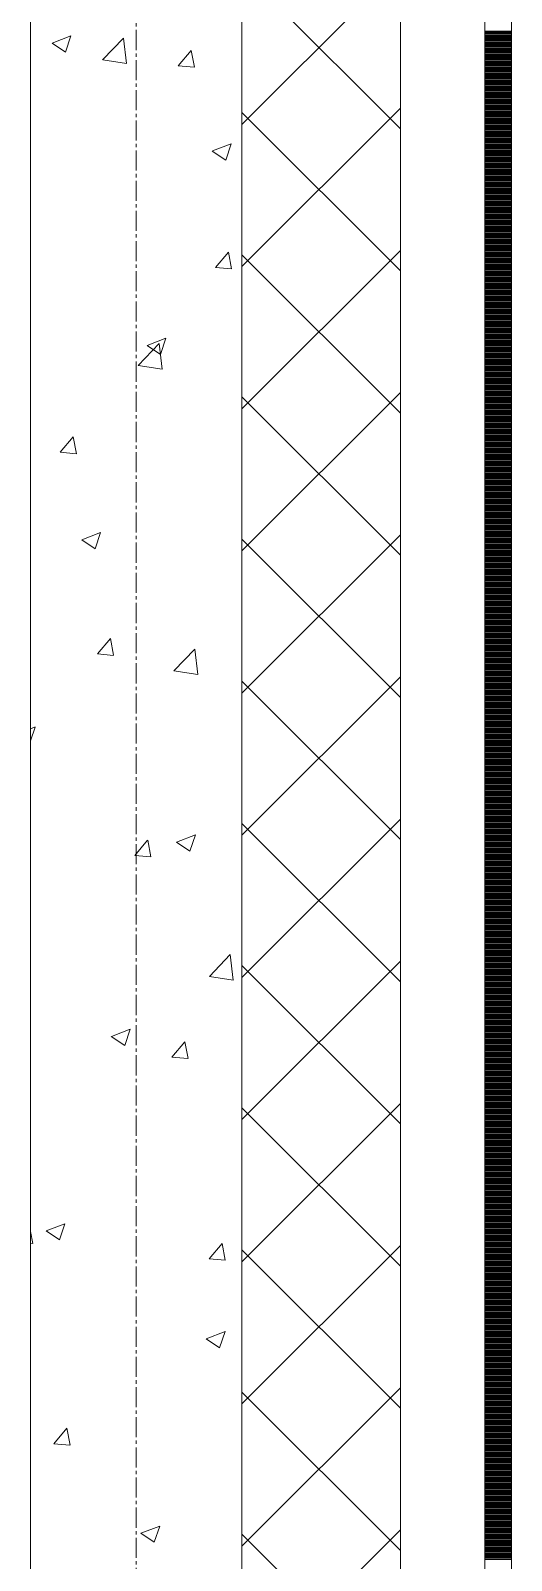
# Model space of a CAD drawing. Header units: millimetres. Extents: x -24360 to 609566, y -391049 to 148426.
# Drawn here: x 20000 to 20455, y 52650 to 54099 of the extents above; entities that cross this region are included whole.
import ezdxf

# ---------------------------------------------------------------- set-up
doc = ezdxf.new("R2010")
doc.units = ezdxf.units.MM
doc.linetypes.add('CENTER2', pattern=[28.575, 19.05, -3.175, 3.175, -3.175])
doc.layers.add('АР_Оси_РД_100', color=7, linetype='Continuous', lineweight=0, true_color=0x525252)
doc.layers.add('РД_Оси_100', color=7, linetype='Continuous', lineweight=0, true_color=0x525252)
for name, color, linetype, lineweight in [('АР_Стены ПЕНОблок', 52, 'Continuous', 20), ('АР_Тонкая', 254, 'Continuous', 5), ('АР_Утеплитель', 31, 'Continuous', 0), ('АР_Штриховка', 8, 'Continuous', 0)]:
    doc.layers.add(name, color=color, linetype=linetype, lineweight=lineweight)

# ---------------------------------------------------------------- blocks, each defined once
blk = doc.blocks.new('СОШ_2200_АР_ОСИ_М100_28.05.24')
at = {"layer": 'АР_Оси_РД_100', "linetype": 'CENTER2'}
blk.add_line((20100, -6155), (20100, 139938.679), dxfattribs=at)

msp = doc.modelspace()

# ---------------------------------------------------------------- linework, layer by layer
at = {"layer": 'АР_Стены ПЕНОблок', "color": 18, "linetype": 'Continuous', "lineweight": 20, "true_color": 0x000000}
for p, q in [((20000, 61700), (20000, 51500)), ((20200, 51500), (20200, 61700))]:
    msp.add_line(p, q, dxfattribs=at)
at = {"layer": 'АР_Тонкая', "color": 18, "linetype": 'Continuous', "lineweight": 5, "true_color": 0x000000}
for p, q in [((20350, 61700), (20350, 51500)), ((20430, 51500), (20430, 61700)), ((20430, 61700), (20430, 51500)), ((20455, 51500), (20455, 61700))]:
    msp.add_line(p, q, dxfattribs=at)
at = {"layer": 'АР_Утеплитель', "color": 18, "linetype": 'Continuous', "lineweight": 0, "true_color": 0x000000}
for p, q in [((20200, 61700), (20200, 51500)), ((20350, 51500), (20350, 61700))]:
    msp.add_line(p, q, dxfattribs=at)
at = {"layer": 'АР_Штриховка', "color": 18, "linetype": 'Continuous', "lineweight": 0, "true_color": 0x000000}
for p, q in [((20200, 54010.664), (20350, 54160.664)), ((20350, 54006.521), (20200, 54156.521)), ((20430, 54099), (20455, 54099)), ((20430, 54098), (20455, 54098)), ((20430, 54097), (20455, 54097)), ((20430, 54096), (20455, 54096)), ((20020.35, 54087.65), (20032.985, 54079.128)), ((20020.37, 54087.693), (20038.155, 54094.52)), ((20032.989, 54079.126), (20038.139, 54094.475)), ((20068.169, 54071.768), (20087.952, 54092.387)), ((20090.779, 54068.267), (20087.973, 54092.39)), ((20430, 54095), (20455, 54095)), ((20430, 54094), (20455, 54094)), ((20430, 54093), (20455, 54093)), ((20430, 54092), (20455, 54092)), ((20430, 54091), (20455, 54091)), ((20430, 54090), (20455, 54090)), ((20430, 54089), (20455, 54089)), ((20430, 54088), (20455, 54088)), ((20430, 54087), (20455, 54087)), ((20430, 54086), (20455, 54086)), ((20430, 54085), (20455, 54085)), ((20430, 54084), (20455, 54084)), ((20430, 54083), (20455, 54083)), ((20430, 54082), (20455, 54082)), ((20430, 54081), (20455, 54081)), ((20068.184, 54071.737), (20090.774, 54068.233)), ((20139.728, 54066.117), (20151.973, 54080.71)), ((20154.982, 54064.8), (20152.045, 54080.722)), ((20430, 54080), (20455, 54080)), ((20430, 54079), (20455, 54079)), ((20430, 54078), (20455, 54078)), ((20430, 54077), (20455, 54077)), ((20430, 54076), (20455, 54076)), ((20430, 54075), (20455, 54075)), ((20430, 54074), (20455, 54074)), ((20430, 54073), (20455, 54073)), ((20430, 54072), (20455, 54072)), ((20430, 54071), (20455, 54071)), ((20430, 54070), (20455, 54070)), ((20430, 54069), (20455, 54069)), ((20430, 54068), (20455, 54068)), ((20430, 54067), (20455, 54067)), ((20139.728, 54066.115), (20154.91, 54064.787)), ((20430, 54066), (20455, 54066)), ((20430, 54065), (20455, 54065)), ((20430, 54064), (20455, 54064)), ((20430, 54063), (20455, 54063)), ((20430, 54062), (20455, 54062)), ((20430, 54061), (20455, 54061)), ((20430, 54060), (20455, 54060)), ((20430, 54059), (20455, 54059)), ((20430, 54058), (20455, 54058)), ((20430, 54057), (20455, 54057)), ((20430, 54056), (20455, 54056)), ((20430, 54055), (20455, 54055)), ((20430, 54054), (20455, 54054)), ((20430, 54053), (20455, 54053)), ((20430, 54052), (20455, 54052)), ((20430, 54051), (20455, 54051)), ((20430, 54050), (20455, 54050)), ((20430, 54049), (20455, 54049)), ((20430, 54048), (20455, 54048)), ((20430, 54047), (20455, 54047)), ((20430, 54046), (20455, 54046)), ((20430, 54045), (20455, 54045)), ((20430, 54044), (20455, 54044)), ((20430, 54043), (20455, 54043)), ((20430, 54042), (20455, 54042)), ((20430, 54041), (20455, 54041)), ((20430, 54040), (20455, 54040)), ((20430, 54039), (20455, 54039)), ((20430, 54038), (20455, 54038)), ((20200, 53875.96), (20350, 54025.96)), ((20430, 54037), (20455, 54037)), ((20430, 54036), (20455, 54036)), ((20430, 54035), (20455, 54035)), ((20430, 54034), (20455, 54034)), ((20430, 54033), (20455, 54033)), ((20430, 54032), (20455, 54032)), ((20430, 54031), (20455, 54031)), ((20430, 54030), (20455, 54030)), ((20430, 54029), (20455, 54029)), ((20430, 54028), (20455, 54028)), ((20430, 54027), (20455, 54027)), ((20430, 54026), (20455, 54026)), ((20430, 54025), (20455, 54025)), ((20430, 54024), (20455, 54024)), ((20430, 54023), (20455, 54023)), ((20350, 53871.817), (20200, 54021.817)), ((20430, 54022), (20455, 54022)), ((20430, 54021), (20455, 54021)), ((20430, 54020), (20455, 54020)), ((20430, 54019), (20455, 54019)), ((20430, 54018), (20455, 54018)), ((20430, 54017), (20455, 54017)), ((20430, 54016), (20455, 54016)), ((20430, 54015), (20455, 54015)), ((20430, 54014), (20455, 54014)), ((20430, 54013), (20455, 54013)), ((20430, 54012), (20455, 54012)), ((20430, 54011), (20455, 54011)), ((20430, 54010), (20455, 54010)), ((20430, 54009), (20455, 54009)), ((20430, 54008), (20455, 54008)), ((20430, 54007), (20455, 54007)), ((20430, 54006), (20455, 54006)), ((20430, 54005), (20455, 54005)), ((20430, 54004), (20455, 54004)), ((20430, 54003), (20455, 54003)), ((20430, 54002), (20455, 54002)), ((20430, 54001), (20455, 54001)), ((20430, 54000), (20455, 54000)), ((20430, 53999), (20455, 53999)), ((20430, 53998), (20455, 53998)), ((20430, 53997), (20455, 53997)), ((20430, 53996), (20455, 53996)), ((20430, 53995), (20455, 53995)), ((20430, 53994), (20455, 53994)), ((20171.965, 53985.385), (20184.599, 53976.863)), ((20171.984, 53985.428), (20189.769, 53992.255)), ((20184.604, 53976.861), (20189.754, 53992.21)), ((20430, 53993), (20455, 53993)), ((20430, 53992), (20455, 53992)), ((20430, 53991), (20455, 53991)), ((20430, 53990), (20455, 53990)), ((20430, 53989), (20455, 53989)), ((20430, 53988), (20455, 53988)), ((20430, 53987), (20455, 53987)), ((20430, 53986), (20455, 53986)), ((20430, 53985), (20455, 53985)), ((20430, 53984), (20455, 53984)), ((20430, 53983), (20455, 53983)), ((20430, 53982), (20455, 53982)), ((20430, 53981), (20455, 53981)), ((20430, 53980), (20455, 53980)), ((20430, 53979), (20455, 53979)), ((20430, 53978), (20455, 53978)), ((20430, 53977), (20455, 53977)), ((20430, 53976), (20455, 53976)), ((20430, 53975), (20455, 53975)), ((20430, 53974), (20455, 53974)), ((20430, 53973), (20455, 53973)), ((20430, 53972), (20455, 53972)), ((20430, 53971), (20455, 53971)), ((20430, 53970), (20455, 53970)), ((20430, 53969), (20455, 53969)), ((20430, 53968), (20455, 53968)), ((20430, 53967), (20455, 53967)), ((20430, 53966), (20455, 53966)), ((20430, 53965), (20455, 53965)), ((20430, 53964), (20455, 53964)), ((20430, 53963), (20455, 53963)), ((20430, 53962), (20455, 53962)), ((20430, 53961), (20455, 53961)), ((20430, 53960), (20455, 53960)), ((20430, 53959), (20455, 53959)), ((20430, 53958), (20455, 53958)), ((20430, 53957), (20455, 53957)), ((20430, 53956), (20455, 53956)), ((20430, 53955), (20455, 53955)), ((20430, 53954), (20455, 53954)), ((20430, 53953), (20455, 53953)), ((20430, 53952), (20455, 53952)), ((20430, 53951), (20455, 53951)), ((20430, 53950), (20455, 53950)), ((20430, 53949), (20455, 53949)), ((20430, 53948), (20455, 53948)), ((20430, 53947), (20455, 53947)), ((20430, 53946), (20455, 53946)), ((20430, 53945), (20455, 53945)), ((20430, 53944), (20455, 53944)), ((20430, 53943), (20455, 53943)), ((20430, 53942), (20455, 53942)), ((20430, 53941), (20455, 53941)), ((20430, 53940), (20455, 53940)), ((20430, 53939), (20455, 53939)), ((20430, 53938), (20455, 53938)), ((20430, 53937), (20455, 53937)), ((20430, 53936), (20455, 53936)), ((20430, 53935), (20455, 53935)), ((20430, 53934), (20455, 53934)), ((20430, 53933), (20455, 53933)), ((20430, 53932), (20455, 53932)), ((20430, 53931), (20455, 53931)), ((20430, 53930), (20455, 53930)), ((20430, 53929), (20455, 53929)), ((20430, 53928), (20455, 53928)), ((20430, 53927), (20455, 53927)), ((20430, 53926), (20455, 53926)), ((20430, 53925), (20455, 53925)), ((20430, 53924), (20455, 53924)), ((20430, 53923), (20455, 53923)), ((20430, 53922), (20455, 53922)), ((20430, 53921), (20455, 53921)), ((20430, 53920), (20455, 53920)), ((20430, 53919), (20455, 53919)), ((20430, 53918), (20455, 53918)), ((20430, 53917), (20455, 53917)), ((20430, 53916), (20455, 53916)), ((20430, 53915), (20455, 53915)), ((20430, 53914), (20455, 53914)), ((20430, 53913), (20455, 53913)), ((20430, 53912), (20455, 53912)), ((20430, 53911), (20455, 53911)), ((20430, 53910), (20455, 53910)), ((20430, 53909), (20455, 53909)), ((20430, 53908), (20455, 53908)), ((20430, 53907), (20455, 53907)), ((20430, 53906), (20455, 53906)), ((20430, 53905), (20455, 53905)), ((20430, 53904), (20455, 53904)), ((20430, 53903), (20455, 53903)), ((20430, 53902), (20455, 53902)), ((20430, 53901), (20455, 53901)), ((20430, 53900), (20455, 53900)), ((20430, 53899), (20455, 53899)), ((20430, 53898), (20455, 53898)), ((20430, 53897), (20455, 53897)), ((20430, 53896), (20455, 53896)), ((20430, 53895), (20455, 53895)), ((20430, 53894), (20455, 53894)), ((20430, 53893), (20455, 53893)), ((20174.972, 53875.06), (20187.217, 53889.653)), ((20190.225, 53873.743), (20187.288, 53889.665)), ((20200, 53741.257), (20350, 53891.257)), ((20350, 53737.113), (20200, 53887.113)), ((20430, 53892), (20455, 53892)), ((20430, 53891), (20455, 53891)), ((20430, 53890), (20455, 53890)), ((20430, 53889), (20455, 53889)), ((20430, 53888), (20455, 53888)), ((20430, 53887), (20455, 53887)), ((20430, 53886), (20455, 53886)), ((20430, 53885), (20455, 53885)), ((20430, 53884), (20455, 53884)), ((20430, 53883), (20455, 53883)), ((20430, 53882), (20455, 53882)), ((20430, 53881), (20455, 53881)), ((20430, 53880), (20455, 53880)), ((20430, 53879), (20455, 53879)), ((20430, 53878), (20455, 53878)), ((20174.972, 53875.059), (20190.154, 53873.73)), ((20430, 53877), (20455, 53877)), ((20430, 53876), (20455, 53876)), ((20430, 53875), (20455, 53875)), ((20430, 53874), (20455, 53874)), ((20430, 53873), (20455, 53873)), ((20430, 53872), (20455, 53872)), ((20430, 53871), (20455, 53871)), ((20430, 53870), (20455, 53870)), ((20430, 53869), (20455, 53869)), ((20430, 53868), (20455, 53868)), ((20430, 53867), (20455, 53867)), ((20430, 53866), (20455, 53866)), ((20430, 53865), (20455, 53865)), ((20430, 53864), (20455, 53864)), ((20430, 53863), (20455, 53863)), ((20430, 53862), (20455, 53862)), ((20430, 53861), (20455, 53861)), ((20430, 53860), (20455, 53860)), ((20430, 53859), (20455, 53859)), ((20430, 53858), (20455, 53858)), ((20430, 53857), (20455, 53857)), ((20430, 53856), (20455, 53856)), ((20430, 53855), (20455, 53855)), ((20430, 53854), (20455, 53854)), ((20430, 53853), (20455, 53853)), ((20430, 53852), (20455, 53852)), ((20430, 53851), (20455, 53851)), ((20430, 53850), (20455, 53850)), ((20430, 53849), (20455, 53849)), ((20430, 53848), (20455, 53848)), ((20430, 53847), (20455, 53847)), ((20430, 53846), (20455, 53846)), ((20430, 53845), (20455, 53845)), ((20430, 53844), (20455, 53844)), ((20430, 53843), (20455, 53843)), ((20430, 53842), (20455, 53842)), ((20430, 53841), (20455, 53841)), ((20430, 53840), (20455, 53840)), ((20430, 53839), (20455, 53839)), ((20430, 53838), (20455, 53838)), ((20430, 53837), (20455, 53837)), ((20430, 53836), (20455, 53836)), ((20430, 53835), (20455, 53835)), ((20430, 53834), (20455, 53834)), ((20430, 53833), (20455, 53833)), ((20430, 53832), (20455, 53832)), ((20430, 53831), (20455, 53831)), ((20430, 53830), (20455, 53830)), ((20430, 53829), (20455, 53829)), ((20430, 53828), (20455, 53828)), ((20430, 53827), (20455, 53827)), ((20430, 53826), (20455, 53826)), ((20430, 53825), (20455, 53825)), ((20430, 53824), (20455, 53824)), ((20430, 53823), (20455, 53823)), ((20430, 53822), (20455, 53822)), ((20430, 53821), (20455, 53821)), ((20430, 53820), (20455, 53820)), ((20110.182, 53801.24), (20127.967, 53808.067)), ((20122.801, 53792.673), (20127.952, 53808.022)), ((20430, 53819), (20455, 53819)), ((20430, 53818), (20455, 53818)), ((20430, 53817), (20455, 53817)), ((20430, 53816), (20455, 53816)), ((20430, 53815), (20455, 53815)), ((20430, 53814), (20455, 53814)), ((20430, 53813), (20455, 53813)), ((20430, 53812), (20455, 53812)), ((20430, 53811), (20455, 53811)), ((20430, 53810), (20455, 53810)), ((20430, 53809), (20455, 53809)), ((20430, 53808), (20455, 53808)), ((20430, 53807), (20455, 53807)), ((20430, 53806), (20455, 53806)), ((20101.844, 53782.3), (20121.627, 53802.919)), ((20110.163, 53801.197), (20122.797, 53792.675)), ((20124.454, 53778.799), (20121.648, 53802.921)), ((20430, 53805), (20455, 53805)), ((20430, 53804), (20455, 53804)), ((20430, 53803), (20455, 53803)), ((20430, 53802), (20455, 53802)), ((20430, 53801), (20455, 53801)), ((20430, 53800), (20455, 53800)), ((20430, 53799), (20455, 53799)), ((20430, 53798), (20455, 53798)), ((20430, 53797), (20455, 53797)), ((20430, 53796), (20455, 53796)), ((20430, 53795), (20455, 53795)), ((20430, 53794), (20455, 53794)), ((20430, 53793), (20455, 53793)), ((20430, 53792), (20455, 53792)), ((20430, 53791), (20455, 53791)), ((20101.859, 53782.268), (20124.449, 53778.765)), ((20430, 53790), (20455, 53790)), ((20430, 53789), (20455, 53789)), ((20430, 53788), (20455, 53788)), ((20430, 53787), (20455, 53787)), ((20430, 53786), (20455, 53786)), ((20430, 53785), (20455, 53785)), ((20430, 53784), (20455, 53784)), ((20430, 53783), (20455, 53783)), ((20430, 53782), (20455, 53782)), ((20430, 53781), (20455, 53781)), ((20430, 53780), (20455, 53780)), ((20430, 53779), (20455, 53779)), ((20430, 53778), (20455, 53778)), ((20430, 53777), (20455, 53777)), ((20430, 53776), (20455, 53776)), ((20430, 53775), (20455, 53775)), ((20430, 53774), (20455, 53774)), ((20430, 53773), (20455, 53773)), ((20430, 53772), (20455, 53772)), ((20430, 53771), (20455, 53771)), ((20430, 53770), (20455, 53770)), ((20430, 53769), (20455, 53769)), ((20430, 53768), (20455, 53768)), ((20430, 53767), (20455, 53767)), ((20430, 53766), (20455, 53766)), ((20430, 53765), (20455, 53765)), ((20430, 53764), (20455, 53764)), ((20430, 53763), (20455, 53763)), ((20430, 53762), (20455, 53762)), ((20200, 53606.553), (20350, 53756.553)), ((20350, 53602.409), (20200, 53752.409)), ((20430, 53761), (20455, 53761)), ((20430, 53760), (20455, 53760)), ((20430, 53759), (20455, 53759)), ((20430, 53758), (20455, 53758)), ((20430, 53757), (20455, 53757)), ((20430, 53756), (20455, 53756)), ((20430, 53755), (20455, 53755)), ((20430, 53754), (20455, 53754)), ((20430, 53753), (20455, 53753)), ((20430, 53752), (20455, 53752)), ((20430, 53751), (20455, 53751)), ((20430, 53750), (20455, 53750)), ((20430, 53749), (20455, 53749)), ((20430, 53748), (20455, 53748)), ((20430, 53747), (20455, 53747)), ((20430, 53746), (20455, 53746)), ((20430, 53745), (20455, 53745)), ((20430, 53744), (20455, 53744)), ((20430, 53743), (20455, 53743)), ((20430, 53742), (20455, 53742)), ((20430, 53741), (20455, 53741)), ((20430, 53740), (20455, 53740)), ((20430, 53739), (20455, 53739)), ((20430, 53738), (20455, 53738)), ((20430, 53737), (20455, 53737)), ((20430, 53736), (20455, 53736)), ((20430, 53735), (20455, 53735)), ((20430, 53734), (20455, 53734)), ((20430, 53733), (20455, 53733)), ((20430, 53732), (20455, 53732)), ((20430, 53731), (20455, 53731)), ((20430, 53730), (20455, 53730)), ((20430, 53729), (20455, 53729)), ((20430, 53728), (20455, 53728)), ((20430, 53727), (20455, 53727)), ((20430, 53726), (20455, 53726)), ((20430, 53725), (20455, 53725)), ((20430, 53724), (20455, 53724)), ((20430, 53723), (20455, 53723)), ((20430, 53722), (20455, 53722)), ((20430, 53721), (20455, 53721)), ((20430, 53720), (20455, 53720)), ((20430, 53719), (20455, 53719)), ((20028.03, 53699.942), (20040.276, 53714.535)), ((20043.283, 53698.626), (20040.347, 53714.547)), ((20430, 53718), (20455, 53718)), ((20430, 53717), (20455, 53717)), ((20430, 53716), (20455, 53716)), ((20430, 53715), (20455, 53715)), ((20430, 53714), (20455, 53714)), ((20430, 53713), (20455, 53713)), ((20430, 53712), (20455, 53712)), ((20430, 53711), (20455, 53711)), ((20430, 53710), (20455, 53710)), ((20430, 53709), (20455, 53709)), ((20430, 53708), (20455, 53708)), ((20430, 53707), (20455, 53707)), ((20430, 53706), (20455, 53706)), ((20430, 53705), (20455, 53705)), ((20430, 53704), (20455, 53704)), ((20028.03, 53699.941), (20043.212, 53698.613)), ((20430, 53703), (20455, 53703)), ((20430, 53702), (20455, 53702)), ((20430, 53701), (20455, 53701)), ((20430, 53700), (20455, 53700)), ((20430, 53699), (20455, 53699)), ((20430, 53698), (20455, 53698)), ((20430, 53697), (20455, 53697)), ((20430, 53696), (20455, 53696)), ((20430, 53695), (20455, 53695)), ((20430, 53694), (20455, 53694)), ((20430, 53693), (20455, 53693)), ((20430, 53692), (20455, 53692)), ((20430, 53691), (20455, 53691)), ((20430, 53690), (20455, 53690)), ((20430, 53689), (20455, 53689)), ((20430, 53688), (20455, 53688)), ((20430, 53687), (20455, 53687)), ((20430, 53686), (20455, 53686)), ((20430, 53685), (20455, 53685)), ((20430, 53684), (20455, 53684)), ((20430, 53683), (20455, 53683)), ((20430, 53682), (20455, 53682)), ((20430, 53681), (20455, 53681)), ((20430, 53680), (20455, 53680)), ((20430, 53679), (20455, 53679)), ((20430, 53678), (20455, 53678)), ((20430, 53677), (20455, 53677)), ((20430, 53676), (20455, 53676)), ((20430, 53675), (20455, 53675)), ((20430, 53674), (20455, 53674)), ((20430, 53673), (20455, 53673)), ((20430, 53672), (20455, 53672)), ((20430, 53671), (20455, 53671)), ((20430, 53670), (20455, 53670)), ((20430, 53669), (20455, 53669)), ((20430, 53668), (20455, 53668)), ((20430, 53667), (20455, 53667)), ((20430, 53666), (20455, 53666)), ((20430, 53665), (20455, 53665)), ((20430, 53664), (20455, 53664)), ((20430, 53663), (20455, 53663)), ((20430, 53662), (20455, 53662)), ((20430, 53661), (20455, 53661)), ((20430, 53660), (20455, 53660)), ((20430, 53659), (20455, 53659)), ((20430, 53658), (20455, 53658)), ((20430, 53657), (20455, 53657)), ((20430, 53656), (20455, 53656)), ((20430, 53655), (20455, 53655)), ((20430, 53654), (20455, 53654)), ((20430, 53653), (20455, 53653)), ((20430, 53652), (20455, 53652)), ((20430, 53651), (20455, 53651)), ((20430, 53650), (20455, 53650)), ((20430, 53649), (20455, 53649)), ((20430, 53648), (20455, 53648)), ((20430, 53647), (20455, 53647)), ((20430, 53646), (20455, 53646)), ((20430, 53645), (20455, 53645)), ((20430, 53644), (20455, 53644)), ((20430, 53643), (20455, 53643)), ((20430, 53642), (20455, 53642)), ((20430, 53641), (20455, 53641)), ((20430, 53640), (20455, 53640)), ((20430, 53639), (20455, 53639)), ((20430, 53638), (20455, 53638)), ((20430, 53637), (20455, 53637)), ((20430, 53636), (20455, 53636)), ((20430, 53635), (20455, 53635)), ((20430, 53634), (20455, 53634)), ((20430, 53633), (20455, 53633)), ((20430, 53632), (20455, 53632)), ((20048.361, 53617.009), (20060.995, 53608.487)), ((20048.38, 53617.052), (20066.165, 53623.879)), ((20060.999, 53608.485), (20066.15, 53623.834)), ((20200, 53471.849), (20350, 53621.849)), ((20350, 53467.705), (20200, 53617.705)), ((20430, 53631), (20455, 53631)), ((20430, 53630), (20455, 53630)), ((20430, 53629), (20455, 53629)), ((20430, 53628), (20455, 53628)), ((20430, 53627), (20455, 53627)), ((20430, 53626), (20455, 53626)), ((20430, 53625), (20455, 53625)), ((20430, 53624), (20455, 53624)), ((20430, 53623), (20455, 53623)), ((20430, 53622), (20455, 53622)), ((20430, 53621), (20455, 53621)), ((20430, 53620), (20455, 53620)), ((20430, 53619), (20455, 53619)), ((20430, 53618), (20455, 53618)), ((20430, 53617), (20455, 53617)), ((20430, 53616), (20455, 53616)), ((20430, 53615), (20455, 53615)), ((20430, 53614), (20455, 53614)), ((20430, 53613), (20455, 53613)), ((20430, 53612), (20455, 53612)), ((20430, 53611), (20455, 53611)), ((20430, 53610), (20455, 53610)), ((20430, 53609), (20455, 53609)), ((20430, 53608), (20455, 53608)), ((20430, 53607), (20455, 53607)), ((20430, 53606), (20455, 53606)), ((20430, 53605), (20455, 53605)), ((20430, 53604), (20455, 53604)), ((20430, 53603), (20455, 53603)), ((20430, 53602), (20455, 53602)), ((20430, 53601), (20455, 53601)), ((20430, 53600), (20455, 53600)), ((20430, 53599), (20455, 53599)), ((20430, 53598), (20455, 53598)), ((20430, 53597), (20455, 53597)), ((20430, 53596), (20455, 53596)), ((20430, 53595), (20455, 53595)), ((20430, 53594), (20455, 53594)), ((20430, 53593), (20455, 53593)), ((20430, 53592), (20455, 53592)), ((20430, 53591), (20455, 53591)), ((20430, 53590), (20455, 53590)), ((20430, 53589), (20455, 53589)), ((20430, 53588), (20455, 53588)), ((20430, 53587), (20455, 53587)), ((20430, 53586), (20455, 53586)), ((20430, 53585), (20455, 53585)), ((20430, 53584), (20455, 53584)), ((20430, 53583), (20455, 53583)), ((20430, 53582), (20455, 53582)), ((20430, 53581), (20455, 53581)), ((20430, 53580), (20455, 53580)), ((20430, 53579), (20455, 53579)), ((20430, 53578), (20455, 53578)), ((20430, 53577), (20455, 53577)), ((20430, 53576), (20455, 53576)), ((20430, 53575), (20455, 53575)), ((20430, 53574), (20455, 53574)), ((20430, 53573), (20455, 53573)), ((20430, 53572), (20455, 53572)), ((20430, 53571), (20455, 53571)), ((20430, 53570), (20455, 53570)), ((20430, 53569), (20455, 53569)), ((20430, 53568), (20455, 53568)), ((20430, 53567), (20455, 53567)), ((20430, 53566), (20455, 53566)), ((20430, 53565), (20455, 53565)), ((20430, 53564), (20455, 53564)), ((20430, 53563), (20455, 53563)), ((20430, 53562), (20455, 53562)), ((20430, 53561), (20455, 53561)), ((20430, 53560), (20455, 53560)), ((20430, 53559), (20455, 53559)), ((20430, 53558), (20455, 53558)), ((20430, 53557), (20455, 53557)), ((20430, 53556), (20455, 53556)), ((20430, 53555), (20455, 53555)), ((20430, 53554), (20455, 53554)), ((20430, 53553), (20455, 53553)), ((20430, 53552), (20455, 53552)), ((20430, 53551), (20455, 53551)), ((20430, 53550), (20455, 53550)), ((20430, 53549), (20455, 53549)), ((20430, 53548), (20455, 53548)), ((20430, 53547), (20455, 53547)), ((20430, 53546), (20455, 53546)), ((20430, 53545), (20455, 53545)), ((20430, 53544), (20455, 53544)), ((20430, 53543), (20455, 53543)), ((20430, 53542), (20455, 53542)), ((20430, 53541), (20455, 53541)), ((20430, 53540), (20455, 53540)), ((20430, 53539), (20455, 53539)), ((20430, 53538), (20455, 53538)), ((20430, 53537), (20455, 53537)), ((20430, 53536), (20455, 53536)), ((20430, 53535), (20455, 53535)), ((20430, 53534), (20455, 53534)), ((20430, 53533), (20455, 53533)), ((20430, 53532), (20455, 53532)), ((20430, 53531), (20455, 53531)), ((20063.274, 53508.885), (20075.519, 53523.478)), ((20078.526, 53507.569), (20075.589, 53523.49)), ((20430, 53530), (20455, 53530)), ((20430, 53529), (20455, 53529)), ((20430, 53528), (20455, 53528)), ((20430, 53527), (20455, 53527)), ((20430, 53526), (20455, 53526)), ((20430, 53525), (20455, 53525)), ((20430, 53524), (20455, 53524)), ((20430, 53523), (20455, 53523)), ((20430, 53522), (20455, 53522)), ((20430, 53521), (20455, 53521)), ((20430, 53520), (20455, 53520)), ((20430, 53519), (20455, 53519)), ((20430, 53518), (20455, 53518)), ((20430, 53517), (20455, 53517)), ((20430, 53516), (20455, 53516)), ((20063.274, 53508.884), (20078.456, 53507.556)), ((20135.519, 53492.832), (20155.302, 53513.45)), ((20158.128, 53489.33), (20155.322, 53513.453)), ((20199.975, 53514.744), (20200, 53514.727)), ((20199.995, 53514.787), (20200, 53514.789)), ((20430, 53515), (20455, 53515)), ((20430, 53514), (20455, 53514)), ((20430, 53513), (20455, 53513)), ((20430, 53512), (20455, 53512)), ((20430, 53511), (20455, 53511)), ((20430, 53510), (20455, 53510)), ((20430, 53509), (20455, 53509)), ((20430, 53508), (20455, 53508)), ((20430, 53507), (20455, 53507)), ((20430, 53506), (20455, 53506)), ((20430, 53505), (20455, 53505)), ((20430, 53504), (20455, 53504)), ((20430, 53503), (20455, 53503)), ((20430, 53502), (20455, 53502)), ((20135.533, 53492.8), (20158.123, 53489.297)), ((20200, 53337.145), (20350, 53487.145)), ((20430, 53501), (20455, 53501)), ((20430, 53500), (20455, 53500)), ((20430, 53499), (20455, 53499)), ((20430, 53498), (20455, 53498)), ((20430, 53497), (20455, 53497)), ((20430, 53496), (20455, 53496)), ((20430, 53495), (20455, 53495)), ((20430, 53494), (20455, 53494)), ((20430, 53493), (20455, 53493)), ((20430, 53492), (20455, 53492)), ((20430, 53491), (20455, 53491)), ((20430, 53490), (20455, 53490)), ((20430, 53489), (20455, 53489)), ((20430, 53488), (20455, 53488)), ((20430, 53487), (20455, 53487)), ((20350, 53333.001), (20200, 53483.001)), ((20430, 53486), (20455, 53486)), ((20430, 53485), (20455, 53485)), ((20430, 53484), (20455, 53484)), ((20430, 53483), (20455, 53483)), ((20430, 53482), (20455, 53482)), ((20430, 53481), (20455, 53481)), ((20430, 53480), (20455, 53480)), ((20430, 53479), (20455, 53479)), ((20430, 53478), (20455, 53478)), ((20430, 53477), (20455, 53477)), ((20430, 53476), (20455, 53476)), ((20430, 53475), (20455, 53475)), ((20430, 53474), (20455, 53474)), ((20430, 53473), (20455, 53473)), ((20430, 53472), (20455, 53472)), ((20430, 53471), (20455, 53471)), ((20430, 53470), (20455, 53470)), ((20430, 53469), (20455, 53469)), ((20430, 53468), (20455, 53468)), ((20430, 53467), (20455, 53467)), ((20430, 53466), (20455, 53466)), ((20430, 53465), (20455, 53465)), ((20430, 53464), (20455, 53464)), ((20430, 53463), (20455, 53463)), ((20430, 53462), (20455, 53462)), ((20430, 53461), (20455, 53461)), ((20430, 53460), (20455, 53460)), ((20430, 53459), (20455, 53459)), ((20430, 53458), (20455, 53458)), ((20430, 53457), (20455, 53457)), ((20430, 53456), (20455, 53456)), ((20430, 53455), (20455, 53455)), ((20430, 53454), (20455, 53454)), ((20430, 53453), (20455, 53453)), ((20430, 53452), (20455, 53452)), ((20430, 53451), (20455, 53451)), ((20430, 53450), (20455, 53450)), ((20430, 53449), (20455, 53449)), ((20430, 53448), (20455, 53448)), ((20430, 53447), (20455, 53447)), ((20430, 53446), (20455, 53446)), ((20430, 53445), (20455, 53445)), ((20430, 53444), (20455, 53444)), ((20000, 53438.016), (20004.363, 53439.691)), ((20000, 53426.689), (20004.348, 53439.646)), ((20430, 53443), (20455, 53443)), ((20430, 53442), (20455, 53442)), ((20430, 53441), (20455, 53441)), ((20430, 53440), (20455, 53440)), ((20430, 53439), (20455, 53439)), ((20430, 53438), (20455, 53438)), ((20430, 53437), (20455, 53437)), ((20430, 53436), (20455, 53436)), ((20430, 53435), (20455, 53435)), ((20430, 53434), (20455, 53434)), ((20430, 53433), (20455, 53433)), ((20430, 53432), (20455, 53432)), ((20430, 53431), (20455, 53431)), ((20430, 53430), (20455, 53430)), ((20430, 53429), (20455, 53429)), ((20430, 53428), (20455, 53428)), ((20430, 53427), (20455, 53427)), ((20430, 53426), (20455, 53426)), ((20430, 53425), (20455, 53425)), ((20430, 53424), (20455, 53424)), ((20430, 53423), (20455, 53423)), ((20430, 53422), (20455, 53422)), ((20430, 53421), (20455, 53421)), ((20430, 53420), (20455, 53420)), ((20430, 53419), (20455, 53419)), ((20430, 53418), (20455, 53418)), ((20430, 53417), (20455, 53417)), ((20430, 53416), (20455, 53416)), ((20430, 53415), (20455, 53415)), ((20430, 53414), (20455, 53414)), ((20430, 53413), (20455, 53413)), ((20430, 53412), (20455, 53412)), ((20430, 53411), (20455, 53411)), ((20430, 53410), (20455, 53410)), ((20430, 53409), (20455, 53409)), ((20430, 53408), (20455, 53408)), ((20430, 53407), (20455, 53407)), ((20430, 53406), (20455, 53406)), ((20430, 53405), (20455, 53405)), ((20430, 53404), (20455, 53404)), ((20430, 53403), (20455, 53403)), ((20430, 53402), (20455, 53402)), ((20430, 53401), (20455, 53401)), ((20430, 53400), (20455, 53400)), ((20430, 53399), (20455, 53399)), ((20430, 53398), (20455, 53398)), ((20430, 53397), (20455, 53397)), ((20430, 53396), (20455, 53396)), ((20430, 53395), (20455, 53395)), ((20430, 53394), (20455, 53394)), ((20430, 53393), (20455, 53393)), ((20430, 53392), (20455, 53392)), ((20430, 53391), (20455, 53391)), ((20430, 53390), (20455, 53390)), ((20430, 53389), (20455, 53389)), ((20430, 53388), (20455, 53388)), ((20430, 53387), (20455, 53387)), ((20430, 53386), (20455, 53386)), ((20430, 53385), (20455, 53385)), ((20430, 53384), (20455, 53384)), ((20430, 53383), (20455, 53383)), ((20430, 53382), (20455, 53382)), ((20430, 53381), (20455, 53381)), ((20430, 53380), (20455, 53380)), ((20430, 53379), (20455, 53379)), ((20430, 53378), (20455, 53378)), ((20430, 53377), (20455, 53377)), ((20430, 53376), (20455, 53376)), ((20430, 53375), (20455, 53375)), ((20430, 53374), (20455, 53374)), ((20430, 53373), (20455, 53373)), ((20430, 53372), (20455, 53372)), ((20430, 53371), (20455, 53371)), ((20430, 53370), (20455, 53370)), ((20430, 53369), (20455, 53369)), ((20430, 53368), (20455, 53368)), ((20430, 53367), (20455, 53367)), ((20430, 53366), (20455, 53366)), ((20430, 53365), (20455, 53365)), ((20430, 53364), (20455, 53364)), ((20430, 53363), (20455, 53363)), ((20430, 53362), (20455, 53362)), ((20430, 53361), (20455, 53361)), ((20430, 53360), (20455, 53360)), ((20430, 53359), (20455, 53359)), ((20430, 53358), (20455, 53358)), ((20430, 53357), (20455, 53357)), ((20200, 53202.441), (20350, 53352.441)), ((20350, 53198.298), (20200, 53348.298)), ((20430, 53356), (20455, 53356)), ((20430, 53355), (20455, 53355)), ((20430, 53354), (20455, 53354)), ((20430, 53353), (20455, 53353)), ((20430, 53352), (20455, 53352)), ((20430, 53351), (20455, 53351)), ((20430, 53350), (20455, 53350)), ((20430, 53349), (20455, 53349)), ((20430, 53348), (20455, 53348)), ((20430, 53347), (20455, 53347)), ((20430, 53346), (20455, 53346)), ((20430, 53345), (20455, 53345)), ((20430, 53344), (20455, 53344)), ((20430, 53343), (20455, 53343)), ((20430, 53342), (20455, 53342)), ((20098.517, 53317.828), (20110.762, 53332.422)), ((20113.769, 53316.512), (20110.832, 53332.433)), ((20138.173, 53330.556), (20150.808, 53322.033)), ((20138.193, 53330.599), (20155.977, 53337.426)), ((20150.812, 53322.032), (20155.962, 53337.381)), ((20430, 53341), (20455, 53341)), ((20430, 53340), (20455, 53340)), ((20430, 53339), (20455, 53339)), ((20430, 53338), (20455, 53338)), ((20430, 53337), (20455, 53337)), ((20430, 53336), (20455, 53336)), ((20430, 53335), (20455, 53335)), ((20430, 53334), (20455, 53334)), ((20430, 53333), (20455, 53333)), ((20430, 53332), (20455, 53332)), ((20430, 53331), (20455, 53331)), ((20430, 53330), (20455, 53330)), ((20430, 53329), (20455, 53329)), ((20430, 53328), (20455, 53328)), ((20098.517, 53317.827), (20113.699, 53316.499)), ((20430, 53327), (20455, 53327)), ((20430, 53326), (20455, 53326)), ((20430, 53325), (20455, 53325)), ((20430, 53324), (20455, 53324)), ((20430, 53323), (20455, 53323)), ((20430, 53322), (20455, 53322)), ((20430, 53321), (20455, 53321)), ((20430, 53320), (20455, 53320)), ((20430, 53319), (20455, 53319)), ((20430, 53318), (20455, 53318)), ((20430, 53317), (20455, 53317)), ((20430, 53316), (20455, 53316)), ((20430, 53315), (20455, 53315)), ((20430, 53314), (20455, 53314)), ((20430, 53313), (20455, 53313)), ((20430, 53312), (20455, 53312)), ((20430, 53311), (20455, 53311)), ((20430, 53310), (20455, 53310)), ((20430, 53309), (20455, 53309)), ((20430, 53308), (20455, 53308)), ((20430, 53307), (20455, 53307)), ((20430, 53306), (20455, 53306)), ((20430, 53305), (20455, 53305)), ((20430, 53304), (20455, 53304)), ((20430, 53303), (20455, 53303)), ((20430, 53302), (20455, 53302)), ((20430, 53301), (20455, 53301)), ((20430, 53300), (20455, 53300)), ((20430, 53299), (20455, 53299)), ((20430, 53298), (20455, 53298)), ((20430, 53297), (20455, 53297)), ((20430, 53296), (20455, 53296)), ((20430, 53295), (20455, 53295)), ((20430, 53294), (20455, 53294)), ((20430, 53293), (20455, 53293)), ((20430, 53292), (20455, 53292)), ((20430, 53291), (20455, 53291)), ((20430, 53290), (20455, 53290)), ((20430, 53289), (20455, 53289)), ((20430, 53288), (20455, 53288)), ((20430, 53287), (20455, 53287)), ((20430, 53286), (20455, 53286)), ((20430, 53285), (20455, 53285)), ((20430, 53284), (20455, 53284)), ((20430, 53283), (20455, 53283)), ((20430, 53282), (20455, 53282)), ((20430, 53281), (20455, 53281)), ((20430, 53280), (20455, 53280)), ((20430, 53279), (20455, 53279)), ((20430, 53278), (20455, 53278)), ((20430, 53277), (20455, 53277)), ((20430, 53276), (20455, 53276)), ((20430, 53275), (20455, 53275)), ((20430, 53274), (20455, 53274)), ((20430, 53273), (20455, 53273)), ((20430, 53272), (20455, 53272)), ((20430, 53271), (20455, 53271)), ((20430, 53270), (20455, 53270)), ((20430, 53269), (20455, 53269)), ((20430, 53268), (20455, 53268)), ((20430, 53267), (20455, 53267)), ((20430, 53266), (20455, 53266)), ((20430, 53265), (20455, 53265)), ((20430, 53264), (20455, 53264)), ((20430, 53263), (20455, 53263)), ((20430, 53262), (20455, 53262)), ((20430, 53261), (20455, 53261)), ((20430, 53260), (20455, 53260)), ((20430, 53259), (20455, 53259)), ((20430, 53258), (20455, 53258)), ((20430, 53257), (20455, 53257)), ((20430, 53256), (20455, 53256)), ((20430, 53255), (20455, 53255)), ((20430, 53254), (20455, 53254)), ((20430, 53253), (20455, 53253)), ((20430, 53252), (20455, 53252)), ((20430, 53251), (20455, 53251)), ((20430, 53250), (20455, 53250)), ((20430, 53249), (20455, 53249)), ((20430, 53248), (20455, 53248)), ((20430, 53247), (20455, 53247)), ((20430, 53246), (20455, 53246)), ((20430, 53245), (20455, 53245)), ((20430, 53244), (20455, 53244)), ((20430, 53243), (20455, 53243)), ((20430, 53242), (20455, 53242)), ((20430, 53241), (20455, 53241)), ((20430, 53240), (20455, 53240)), ((20430, 53239), (20455, 53239)), ((20430, 53238), (20455, 53238)), ((20430, 53237), (20455, 53237)), ((20430, 53236), (20455, 53236)), ((20430, 53235), (20455, 53235)), ((20430, 53234), (20455, 53234)), ((20430, 53233), (20455, 53233)), ((20430, 53232), (20455, 53232)), ((20430, 53231), (20455, 53231)), ((20430, 53230), (20455, 53230)), ((20430, 53229), (20455, 53229)), ((20430, 53228), (20455, 53228)), ((20430, 53227), (20455, 53227)), ((20430, 53226), (20455, 53226)), ((20169.193, 53203.363), (20188.977, 53223.982)), ((20191.803, 53199.862), (20188.997, 53223.984)), ((20200, 53067.737), (20350, 53217.737)), ((20350, 53063.594), (20200, 53213.594)), ((20430, 53225), (20455, 53225)), ((20430, 53224), (20455, 53224)), ((20430, 53223), (20455, 53223)), ((20430, 53222), (20455, 53222)), ((20430, 53221), (20455, 53221)), ((20430, 53220), (20455, 53220)), ((20430, 53219), (20455, 53219)), ((20430, 53218), (20455, 53218)), ((20430, 53217), (20455, 53217)), ((20430, 53216), (20455, 53216)), ((20430, 53215), (20455, 53215)), ((20430, 53214), (20455, 53214)), ((20430, 53213), (20455, 53213)), ((20430, 53212), (20455, 53212)), ((20169.208, 53203.332), (20191.798, 53199.829)), ((20430, 53211), (20455, 53211)), ((20430, 53210), (20455, 53210)), ((20430, 53209), (20455, 53209)), ((20430, 53208), (20455, 53208)), ((20430, 53207), (20455, 53207)), ((20430, 53206), (20455, 53206)), ((20430, 53205), (20455, 53205)), ((20430, 53204), (20455, 53204)), ((20430, 53203), (20455, 53203)), ((20430, 53202), (20455, 53202)), ((20430, 53201), (20455, 53201)), ((20430, 53200), (20455, 53200)), ((20430, 53199), (20455, 53199)), ((20430, 53198), (20455, 53198)), ((20430, 53197), (20455, 53197)), ((20430, 53196), (20455, 53196)), ((20430, 53195), (20455, 53195)), ((20430, 53194), (20455, 53194)), ((20430, 53193), (20455, 53193)), ((20430, 53192), (20455, 53192)), ((20430, 53191), (20455, 53191)), ((20430, 53190), (20455, 53190)), ((20430, 53189), (20455, 53189)), ((20430, 53188), (20455, 53188)), ((20430, 53187), (20455, 53187)), ((20430, 53186), (20455, 53186)), ((20430, 53185), (20455, 53185)), ((20430, 53184), (20455, 53184)), ((20430, 53183), (20455, 53183)), ((20430, 53182), (20455, 53182)), ((20430, 53181), (20455, 53181)), ((20430, 53180), (20455, 53180)), ((20430, 53179), (20455, 53179)), ((20430, 53178), (20455, 53178)), ((20430, 53177), (20455, 53177)), ((20430, 53176), (20455, 53176)), ((20430, 53175), (20455, 53175)), ((20430, 53174), (20455, 53174)), ((20430, 53173), (20455, 53173)), ((20430, 53172), (20455, 53172)), ((20430, 53171), (20455, 53171)), ((20430, 53170), (20455, 53170)), ((20430, 53169), (20455, 53169)), ((20430, 53168), (20455, 53168)), ((20076.39, 53146.411), (20094.175, 53153.237)), ((20089.01, 53137.844), (20094.16, 53153.193)), ((20430, 53167), (20455, 53167)), ((20430, 53166), (20455, 53166)), ((20430, 53165), (20455, 53165)), ((20430, 53164), (20455, 53164)), ((20430, 53163), (20455, 53163)), ((20430, 53162), (20455, 53162)), ((20430, 53161), (20455, 53161)), ((20430, 53160), (20455, 53160)), ((20430, 53159), (20455, 53159)), ((20430, 53158), (20455, 53158)), ((20430, 53157), (20455, 53157)), ((20430, 53156), (20455, 53156)), ((20430, 53155), (20455, 53155)), ((20430, 53154), (20455, 53154)), ((20076.371, 53146.368), (20089.006, 53137.846)), ((20133.761, 53126.772), (20146.006, 53141.365)), ((20149.012, 53125.455), (20146.075, 53141.376)), ((20430, 53153), (20455, 53153)), ((20430, 53152), (20455, 53152)), ((20430, 53151), (20455, 53151)), ((20430, 53150), (20455, 53150)), ((20430, 53149), (20455, 53149)), ((20430, 53148), (20455, 53148)), ((20430, 53147), (20455, 53147)), ((20430, 53146), (20455, 53146)), ((20430, 53145), (20455, 53145)), ((20430, 53144), (20455, 53144)), ((20430, 53143), (20455, 53143)), ((20430, 53142), (20455, 53142)), ((20430, 53141), (20455, 53141)), ((20430, 53140), (20455, 53140)), ((20430, 53139), (20455, 53139)), ((20133.761, 53126.77), (20148.943, 53125.442)), ((20430, 53138), (20455, 53138)), ((20430, 53137), (20455, 53137)), ((20430, 53136), (20455, 53136)), ((20430, 53135), (20455, 53135)), ((20430, 53134), (20455, 53134)), ((20430, 53133), (20455, 53133)), ((20430, 53132), (20455, 53132)), ((20430, 53131), (20455, 53131)), ((20430, 53130), (20455, 53130)), ((20430, 53129), (20455, 53129)), ((20430, 53128), (20455, 53128)), ((20430, 53127), (20455, 53127)), ((20430, 53126), (20455, 53126)), ((20430, 53125), (20455, 53125)), ((20430, 53124), (20455, 53124)), ((20430, 53123), (20455, 53123)), ((20430, 53122), (20455, 53122)), ((20430, 53121), (20455, 53121)), ((20430, 53120), (20455, 53120)), ((20430, 53119), (20455, 53119)), ((20430, 53118), (20455, 53118)), ((20430, 53117), (20455, 53117)), ((20430, 53116), (20455, 53116)), ((20430, 53115), (20455, 53115)), ((20430, 53114), (20455, 53114)), ((20430, 53113), (20455, 53113)), ((20430, 53112), (20455, 53112)), ((20430, 53111), (20455, 53111)), ((20430, 53110), (20455, 53110)), ((20430, 53109), (20455, 53109)), ((20430, 53108), (20455, 53108)), ((20430, 53107), (20455, 53107)), ((20430, 53106), (20455, 53106)), ((20430, 53105), (20455, 53105)), ((20430, 53104), (20455, 53104)), ((20430, 53103), (20455, 53103)), ((20430, 53102), (20455, 53102)), ((20430, 53101), (20455, 53101)), ((20430, 53100), (20455, 53100)), ((20430, 53099), (20455, 53099)), ((20430, 53098), (20455, 53098)), ((20430, 53097), (20455, 53097)), ((20430, 53096), (20455, 53096)), ((20200, 52933.034), (20350, 53083.034)), ((20430, 53095), (20455, 53095)), ((20430, 53094), (20455, 53094)), ((20430, 53093), (20455, 53093)), ((20430, 53092), (20455, 53092)), ((20430, 53091), (20455, 53091)), ((20430, 53090), (20455, 53090)), ((20430, 53089), (20455, 53089)), ((20430, 53088), (20455, 53088)), ((20430, 53087), (20455, 53087)), ((20430, 53086), (20455, 53086)), ((20430, 53085), (20455, 53085)), ((20430, 53084), (20455, 53084)), ((20430, 53083), (20455, 53083)), ((20430, 53082), (20455, 53082)), ((20430, 53081), (20455, 53081)), ((20350, 52928.89), (20200, 53078.89)), ((20430, 53080), (20455, 53080)), ((20430, 53079), (20455, 53079)), ((20430, 53078), (20455, 53078)), ((20430, 53077), (20455, 53077)), ((20430, 53076), (20455, 53076)), ((20430, 53075), (20455, 53075)), ((20430, 53074), (20455, 53074)), ((20430, 53073), (20455, 53073)), ((20430, 53072), (20455, 53072)), ((20430, 53071), (20455, 53071)), ((20430, 53070), (20455, 53070)), ((20430, 53069), (20455, 53069)), ((20430, 53068), (20455, 53068)), ((20430, 53067), (20455, 53067)), ((20430, 53066), (20455, 53066)), ((20430, 53065), (20455, 53065)), ((20430, 53064), (20455, 53064)), ((20430, 53063), (20455, 53063)), ((20430, 53062), (20455, 53062)), ((20430, 53061), (20455, 53061)), ((20430, 53060), (20455, 53060)), ((20430, 53059), (20455, 53059)), ((20430, 53058), (20455, 53058)), ((20430, 53057), (20455, 53057)), ((20430, 53056), (20455, 53056)), ((20430, 53055), (20455, 53055)), ((20430, 53054), (20455, 53054)), ((20430, 53053), (20455, 53053)), ((20430, 53052), (20455, 53052)), ((20430, 53051), (20455, 53051)), ((20430, 53050), (20455, 53050)), ((20430, 53049), (20455, 53049)), ((20430, 53048), (20455, 53048)), ((20430, 53047), (20455, 53047)), ((20430, 53046), (20455, 53046)), ((20430, 53045), (20455, 53045)), ((20430, 53044), (20455, 53044)), ((20430, 53043), (20455, 53043)), ((20430, 53042), (20455, 53042)), ((20430, 53041), (20455, 53041)), ((20430, 53040), (20455, 53040)), ((20430, 53039), (20455, 53039)), ((20430, 53038), (20455, 53038)), ((20430, 53037), (20455, 53037)), ((20430, 53036), (20455, 53036)), ((20430, 53035), (20455, 53035)), ((20430, 53034), (20455, 53034)), ((20430, 53033), (20455, 53033)), ((20430, 53032), (20455, 53032)), ((20430, 53031), (20455, 53031)), ((20430, 53030), (20455, 53030)), ((20430, 53029), (20455, 53029)), ((20430, 53028), (20455, 53028)), ((20430, 53027), (20455, 53027)), ((20430, 53026), (20455, 53026)), ((20430, 53025), (20455, 53025)), ((20430, 53024), (20455, 53024)), ((20430, 53023), (20455, 53023)), ((20430, 53022), (20455, 53022)), ((20430, 53021), (20455, 53021)), ((20430, 53020), (20455, 53020)), ((20430, 53019), (20455, 53019)), ((20430, 53018), (20455, 53018)), ((20430, 53017), (20455, 53017)), ((20430, 53016), (20455, 53016)), ((20430, 53015), (20455, 53015)), ((20430, 53014), (20455, 53014)), ((20430, 53013), (20455, 53013)), ((20430, 53012), (20455, 53012)), ((20430, 53011), (20455, 53011)), ((20430, 53010), (20455, 53010)), ((20430, 53009), (20455, 53009)), ((20430, 53008), (20455, 53008)), ((20430, 53007), (20455, 53007)), ((20430, 53006), (20455, 53006)), ((20430, 53005), (20455, 53005)), ((20430, 53004), (20455, 53004)), ((20430, 53003), (20455, 53003)), ((20430, 53002), (20455, 53002)), ((20430, 53001), (20455, 53001)), ((20430, 53000), (20455, 53000)), ((20430, 52999), (20455, 52999)), ((20430, 52998), (20455, 52998)), ((20430, 52997), (20455, 52997)), ((20430, 52996), (20455, 52996)), ((20430, 52995), (20455, 52995)), ((20430, 52994), (20455, 52994)), ((20430, 52993), (20455, 52993)), ((20430, 52992), (20455, 52992)), ((20430, 52991), (20455, 52991)), ((20430, 52990), (20455, 52990)), ((20430, 52989), (20455, 52989)), ((20430, 52988), (20455, 52988)), ((20430, 52987), (20455, 52987)), ((20430, 52986), (20455, 52986)), ((20430, 52985), (20455, 52985)), ((20430, 52984), (20455, 52984)), ((20430, 52983), (20455, 52983)), ((20430, 52982), (20455, 52982)), ((20430, 52981), (20455, 52981)), ((20430, 52980), (20455, 52980)), ((20014.588, 52962.222), (20032.373, 52969.049)), ((20027.208, 52953.656), (20032.358, 52969.005)), ((20430, 52979), (20455, 52979)), ((20430, 52978), (20455, 52978)), ((20430, 52977), (20455, 52977)), ((20430, 52976), (20455, 52976)), ((20430, 52975), (20455, 52975)), ((20430, 52974), (20455, 52974)), ((20430, 52973), (20455, 52973)), ((20430, 52972), (20455, 52972)), ((20430, 52971), (20455, 52971)), ((20430, 52970), (20455, 52970)), ((20430, 52969), (20455, 52969)), ((20430, 52968), (20455, 52968)), ((20430, 52967), (20455, 52967)), ((20430, 52966), (20455, 52966)), ((20430, 52965), (20455, 52965)), ((20002.071, 52950.337), (20000, 52961.563)), ((20000, 52950.499), (20002.001, 52950.324)), ((20014.569, 52962.18), (20027.204, 52953.658)), ((20169.004, 52935.715), (20181.249, 52950.308)), ((20184.255, 52934.398), (20181.318, 52950.319)), ((20430, 52964), (20455, 52964)), ((20430, 52963), (20455, 52963)), ((20430, 52962), (20455, 52962)), ((20430, 52961), (20455, 52961)), ((20430, 52960), (20455, 52960)), ((20430, 52959), (20455, 52959)), ((20430, 52958), (20455, 52958)), ((20430, 52957), (20455, 52957)), ((20430, 52956), (20455, 52956)), ((20430, 52955), (20455, 52955)), ((20430, 52954), (20455, 52954)), ((20430, 52953), (20455, 52953)), ((20430, 52952), (20455, 52952)), ((20430, 52951), (20455, 52951)), ((20200, 52798.33), (20350, 52948.33)), ((20350, 52794.186), (20200, 52944.186)), ((20430, 52950), (20455, 52950)), ((20430, 52949), (20455, 52949)), ((20430, 52948), (20455, 52948)), ((20430, 52947), (20455, 52947)), ((20430, 52946), (20455, 52946)), ((20430, 52945), (20455, 52945)), ((20430, 52944), (20455, 52944)), ((20430, 52943), (20455, 52943)), ((20430, 52942), (20455, 52942)), ((20430, 52941), (20455, 52941)), ((20430, 52940), (20455, 52940)), ((20430, 52939), (20455, 52939)), ((20430, 52938), (20455, 52938)), ((20430, 52937), (20455, 52937)), ((20430, 52936), (20455, 52936)), ((20169.004, 52935.713), (20184.186, 52934.385)), ((20430, 52935), (20455, 52935)), ((20430, 52934), (20455, 52934)), ((20430, 52933), (20455, 52933)), ((20430, 52932), (20455, 52932)), ((20430, 52931), (20455, 52931)), ((20430, 52930), (20455, 52930)), ((20430, 52929), (20455, 52929)), ((20430, 52928), (20455, 52928)), ((20430, 52927), (20455, 52927)), ((20430, 52926), (20455, 52926)), ((20430, 52925), (20455, 52925)), ((20430, 52924), (20455, 52924)), ((20430, 52923), (20455, 52923)), ((20430, 52922), (20455, 52922)), ((20430, 52921), (20455, 52921)), ((20430, 52920), (20455, 52920)), ((20430, 52919), (20455, 52919)), ((20430, 52918), (20455, 52918)), ((20430, 52917), (20455, 52917)), ((20430, 52916), (20455, 52916)), ((20430, 52915), (20455, 52915)), ((20430, 52914), (20455, 52914)), ((20430, 52913), (20455, 52913)), ((20430, 52912), (20455, 52912)), ((20430, 52911), (20455, 52911)), ((20430, 52910), (20455, 52910)), ((20430, 52909), (20455, 52909)), ((20430, 52908), (20455, 52908)), ((20430, 52907), (20455, 52907)), ((20430, 52906), (20455, 52906)), ((20430, 52905), (20455, 52905)), ((20430, 52904), (20455, 52904)), ((20430, 52903), (20455, 52903)), ((20430, 52902), (20455, 52902)), ((20430, 52901), (20455, 52901)), ((20430, 52900), (20455, 52900)), ((20430, 52899), (20455, 52899)), ((20430, 52898), (20455, 52898)), ((20430, 52897), (20455, 52897)), ((20430, 52896), (20455, 52896)), ((20430, 52895), (20455, 52895)), ((20430, 52894), (20455, 52894)), ((20430, 52893), (20455, 52893)), ((20430, 52892), (20455, 52892)), ((20430, 52891), (20455, 52891)), ((20430, 52890), (20455, 52890)), ((20430, 52889), (20455, 52889)), ((20430, 52888), (20455, 52888)), ((20430, 52887), (20455, 52887)), ((20430, 52886), (20455, 52886)), ((20430, 52885), (20455, 52885)), ((20430, 52884), (20455, 52884)), ((20430, 52883), (20455, 52883)), ((20430, 52882), (20455, 52882)), ((20430, 52881), (20455, 52881)), ((20430, 52880), (20455, 52880)), ((20430, 52879), (20455, 52879)), ((20430, 52878), (20455, 52878)), ((20166.203, 52859.957), (20183.987, 52866.784)), ((20178.822, 52851.391), (20183.972, 52866.74)), ((20430, 52877), (20455, 52877)), ((20430, 52876), (20455, 52876)), ((20430, 52875), (20455, 52875)), ((20430, 52874), (20455, 52874)), ((20430, 52873), (20455, 52873)), ((20430, 52872), (20455, 52872)), ((20430, 52871), (20455, 52871)), ((20430, 52870), (20455, 52870)), ((20430, 52869), (20455, 52869)), ((20430, 52868), (20455, 52868)), ((20430, 52867), (20455, 52867)), ((20430, 52866), (20455, 52866)), ((20430, 52865), (20455, 52865)), ((20430, 52864), (20455, 52864)), ((20166.183, 52859.914), (20178.818, 52851.392)), ((20430, 52863), (20455, 52863)), ((20430, 52862), (20455, 52862)), ((20430, 52861), (20455, 52861)), ((20430, 52860), (20455, 52860)), ((20430, 52859), (20455, 52859)), ((20430, 52858), (20455, 52858)), ((20430, 52857), (20455, 52857)), ((20430, 52856), (20455, 52856)), ((20430, 52855), (20455, 52855)), ((20430, 52854), (20455, 52854)), ((20430, 52853), (20455, 52853)), ((20430, 52852), (20455, 52852)), ((20430, 52851), (20455, 52851)), ((20430, 52850), (20455, 52850)), ((20430, 52849), (20455, 52849)), ((20430, 52848), (20455, 52848)), ((20430, 52847), (20455, 52847)), ((20430, 52846), (20455, 52846)), ((20430, 52845), (20455, 52845)), ((20430, 52844), (20455, 52844)), ((20430, 52843), (20455, 52843)), ((20430, 52842), (20455, 52842)), ((20430, 52841), (20455, 52841)), ((20430, 52840), (20455, 52840)), ((20430, 52839), (20455, 52839)), ((20430, 52838), (20455, 52838)), ((20430, 52837), (20455, 52837)), ((20430, 52836), (20455, 52836)), ((20430, 52835), (20455, 52835)), ((20430, 52834), (20455, 52834)), ((20430, 52833), (20455, 52833)), ((20430, 52832), (20455, 52832)), ((20430, 52831), (20455, 52831)), ((20430, 52830), (20455, 52830)), ((20430, 52829), (20455, 52829)), ((20430, 52828), (20455, 52828)), ((20430, 52827), (20455, 52827)), ((20430, 52826), (20455, 52826)), ((20430, 52825), (20455, 52825)), ((20430, 52824), (20455, 52824)), ((20430, 52823), (20455, 52823)), ((20430, 52822), (20455, 52822)), ((20430, 52821), (20455, 52821)), ((20430, 52820), (20455, 52820)), ((20200, 52663.626), (20350, 52813.626)), ((20350, 52659.482), (20200, 52809.482)), ((20430, 52819), (20455, 52819)), ((20430, 52818), (20455, 52818)), ((20430, 52817), (20455, 52817)), ((20430, 52816), (20455, 52816)), ((20430, 52815), (20455, 52815)), ((20430, 52814), (20455, 52814)), ((20430, 52813), (20455, 52813)), ((20430, 52812), (20455, 52812)), ((20430, 52811), (20455, 52811)), ((20430, 52810), (20455, 52810)), ((20430, 52809), (20455, 52809)), ((20430, 52808), (20455, 52808)), ((20430, 52807), (20455, 52807)), ((20430, 52806), (20455, 52806)), ((20430, 52805), (20455, 52805)), ((20430, 52804), (20455, 52804)), ((20430, 52803), (20455, 52803)), ((20430, 52802), (20455, 52802)), ((20430, 52801), (20455, 52801)), ((20430, 52800), (20455, 52800)), ((20430, 52799), (20455, 52799)), ((20430, 52798), (20455, 52798)), ((20430, 52797), (20455, 52797)), ((20430, 52796), (20455, 52796)), ((20430, 52795), (20455, 52795)), ((20430, 52794), (20455, 52794)), ((20430, 52793), (20455, 52793)), ((20430, 52792), (20455, 52792)), ((20430, 52791), (20455, 52791)), ((20430, 52790), (20455, 52790)), ((20430, 52789), (20455, 52789)), ((20430, 52788), (20455, 52788)), ((20430, 52787), (20455, 52787)), ((20430, 52786), (20455, 52786)), ((20430, 52785), (20455, 52785)), ((20430, 52784), (20455, 52784)), ((20430, 52783), (20455, 52783)), ((20430, 52782), (20455, 52782)), ((20430, 52781), (20455, 52781)), ((20430, 52780), (20455, 52780)), ((20430, 52779), (20455, 52779)), ((20430, 52778), (20455, 52778)), ((20430, 52777), (20455, 52777)), ((20022.063, 52760.597), (20034.308, 52775.19)), ((20037.314, 52759.28), (20034.377, 52775.201)), ((20430, 52776), (20455, 52776)), ((20430, 52775), (20455, 52775)), ((20430, 52774), (20455, 52774)), ((20430, 52773), (20455, 52773)), ((20430, 52772), (20455, 52772)), ((20430, 52771), (20455, 52771)), ((20430, 52770), (20455, 52770)), ((20430, 52769), (20455, 52769)), ((20430, 52768), (20455, 52768)), ((20430, 52767), (20455, 52767)), ((20430, 52766), (20455, 52766)), ((20430, 52765), (20455, 52765)), ((20430, 52764), (20455, 52764)), ((20430, 52763), (20455, 52763)), ((20430, 52762), (20455, 52762)), ((20022.063, 52760.596), (20037.245, 52759.267)), ((20430, 52761), (20455, 52761)), ((20430, 52760), (20455, 52760)), ((20430, 52759), (20455, 52759)), ((20430, 52758), (20455, 52758)), ((20430, 52757), (20455, 52757)), ((20430, 52756), (20455, 52756)), ((20430, 52755), (20455, 52755)), ((20430, 52754), (20455, 52754)), ((20430, 52753), (20455, 52753)), ((20430, 52752), (20455, 52752)), ((20430, 52751), (20455, 52751)), ((20430, 52750), (20455, 52750)), ((20430, 52749), (20455, 52749)), ((20430, 52748), (20455, 52748)), ((20430, 52747), (20455, 52747)), ((20430, 52746), (20455, 52746)), ((20430, 52745), (20455, 52745)), ((20430, 52744), (20455, 52744)), ((20430, 52743), (20455, 52743)), ((20430, 52742), (20455, 52742)), ((20430, 52741), (20455, 52741)), ((20430, 52740), (20455, 52740)), ((20430, 52739), (20455, 52739)), ((20430, 52738), (20455, 52738)), ((20430, 52737), (20455, 52737)), ((20430, 52736), (20455, 52736)), ((20430, 52735), (20455, 52735)), ((20430, 52734), (20455, 52734)), ((20430, 52733), (20455, 52733)), ((20430, 52732), (20455, 52732)), ((20430, 52731), (20455, 52731)), ((20430, 52730), (20455, 52730)), ((20430, 52729), (20455, 52729)), ((20430, 52728), (20455, 52728)), ((20430, 52727), (20455, 52727)), ((20430, 52726), (20455, 52726)), ((20430, 52725), (20455, 52725)), ((20430, 52724), (20455, 52724)), ((20430, 52723), (20455, 52723)), ((20430, 52722), (20455, 52722)), ((20430, 52721), (20455, 52721)), ((20430, 52720), (20455, 52720)), ((20430, 52719), (20455, 52719)), ((20430, 52718), (20455, 52718)), ((20430, 52717), (20455, 52717)), ((20430, 52716), (20455, 52716)), ((20430, 52715), (20455, 52715)), ((20430, 52714), (20455, 52714)), ((20430, 52713), (20455, 52713)), ((20430, 52712), (20455, 52712)), ((20430, 52711), (20455, 52711)), ((20430, 52710), (20455, 52710)), ((20430, 52709), (20455, 52709)), ((20430, 52708), (20455, 52708)), ((20430, 52707), (20455, 52707)), ((20430, 52706), (20455, 52706)), ((20430, 52705), (20455, 52705)), ((20430, 52704), (20455, 52704)), ((20430, 52703), (20455, 52703)), ((20430, 52702), (20455, 52702)), ((20430, 52701), (20455, 52701)), ((20430, 52700), (20455, 52700)), ((20430, 52699), (20455, 52699)), ((20430, 52698), (20455, 52698)), ((20430, 52697), (20455, 52697)), ((20430, 52696), (20455, 52696)), ((20430, 52695), (20455, 52695)), ((20430, 52694), (20455, 52694)), ((20430, 52693), (20455, 52693)), ((20430, 52692), (20455, 52692)), ((20430, 52691), (20455, 52691)), ((20430, 52690), (20455, 52690)), ((20104.381, 52675.726), (20117.016, 52667.204)), ((20104.401, 52675.769), (20122.185, 52682.596)), ((20117.02, 52667.203), (20122.17, 52682.552)), ((20200, 52528.922), (20350, 52678.922)), ((20430, 52689), (20455, 52689)), ((20430, 52688), (20455, 52688)), ((20430, 52687), (20455, 52687)), ((20430, 52686), (20455, 52686)), ((20430, 52685), (20455, 52685)), ((20430, 52684), (20455, 52684)), ((20430, 52683), (20455, 52683)), ((20430, 52682), (20455, 52682)), ((20430, 52681), (20455, 52681)), ((20430, 52680), (20455, 52680)), ((20430, 52679), (20455, 52679)), ((20430, 52678), (20455, 52678)), ((20430, 52677), (20455, 52677)), ((20430, 52676), (20455, 52676)), ((20430, 52675), (20455, 52675)), ((20350, 52524.778), (20200, 52674.778)), ((20430, 52674), (20455, 52674)), ((20430, 52673), (20455, 52673)), ((20430, 52672), (20455, 52672)), ((20430, 52671), (20455, 52671)), ((20430, 52670), (20455, 52670)), ((20430, 52669), (20455, 52669)), ((20430, 52668), (20455, 52668)), ((20430, 52667), (20455, 52667)), ((20430, 52666), (20455, 52666)), ((20430, 52665), (20455, 52665)), ((20430, 52664), (20455, 52664)), ((20430, 52663), (20455, 52663)), ((20430, 52662), (20455, 52662)), ((20430, 52661), (20455, 52661)), ((20430, 52660), (20455, 52660)), ((20430, 52659), (20455, 52659)), ((20430, 52658), (20455, 52658)), ((20430, 52657), (20455, 52657)), ((20430, 52656), (20455, 52656)), ((20430, 52655), (20455, 52655)), ((20430, 52654), (20455, 52654)), ((20430, 52653), (20455, 52653)), ((20430, 52652), (20455, 52652)), ((20430, 52651), (20455, 52651))]:
    msp.add_line(p, q, dxfattribs=at)

# ---------------------------------------------------------------- block references
at = {"layer": 'РД_Оси_100'}
msp.add_blockref('СОШ_2200_АР_ОСИ_М100_28.05.24', (0, 0), dxfattribs=at)

doc.saveas('drawing.dxf')
